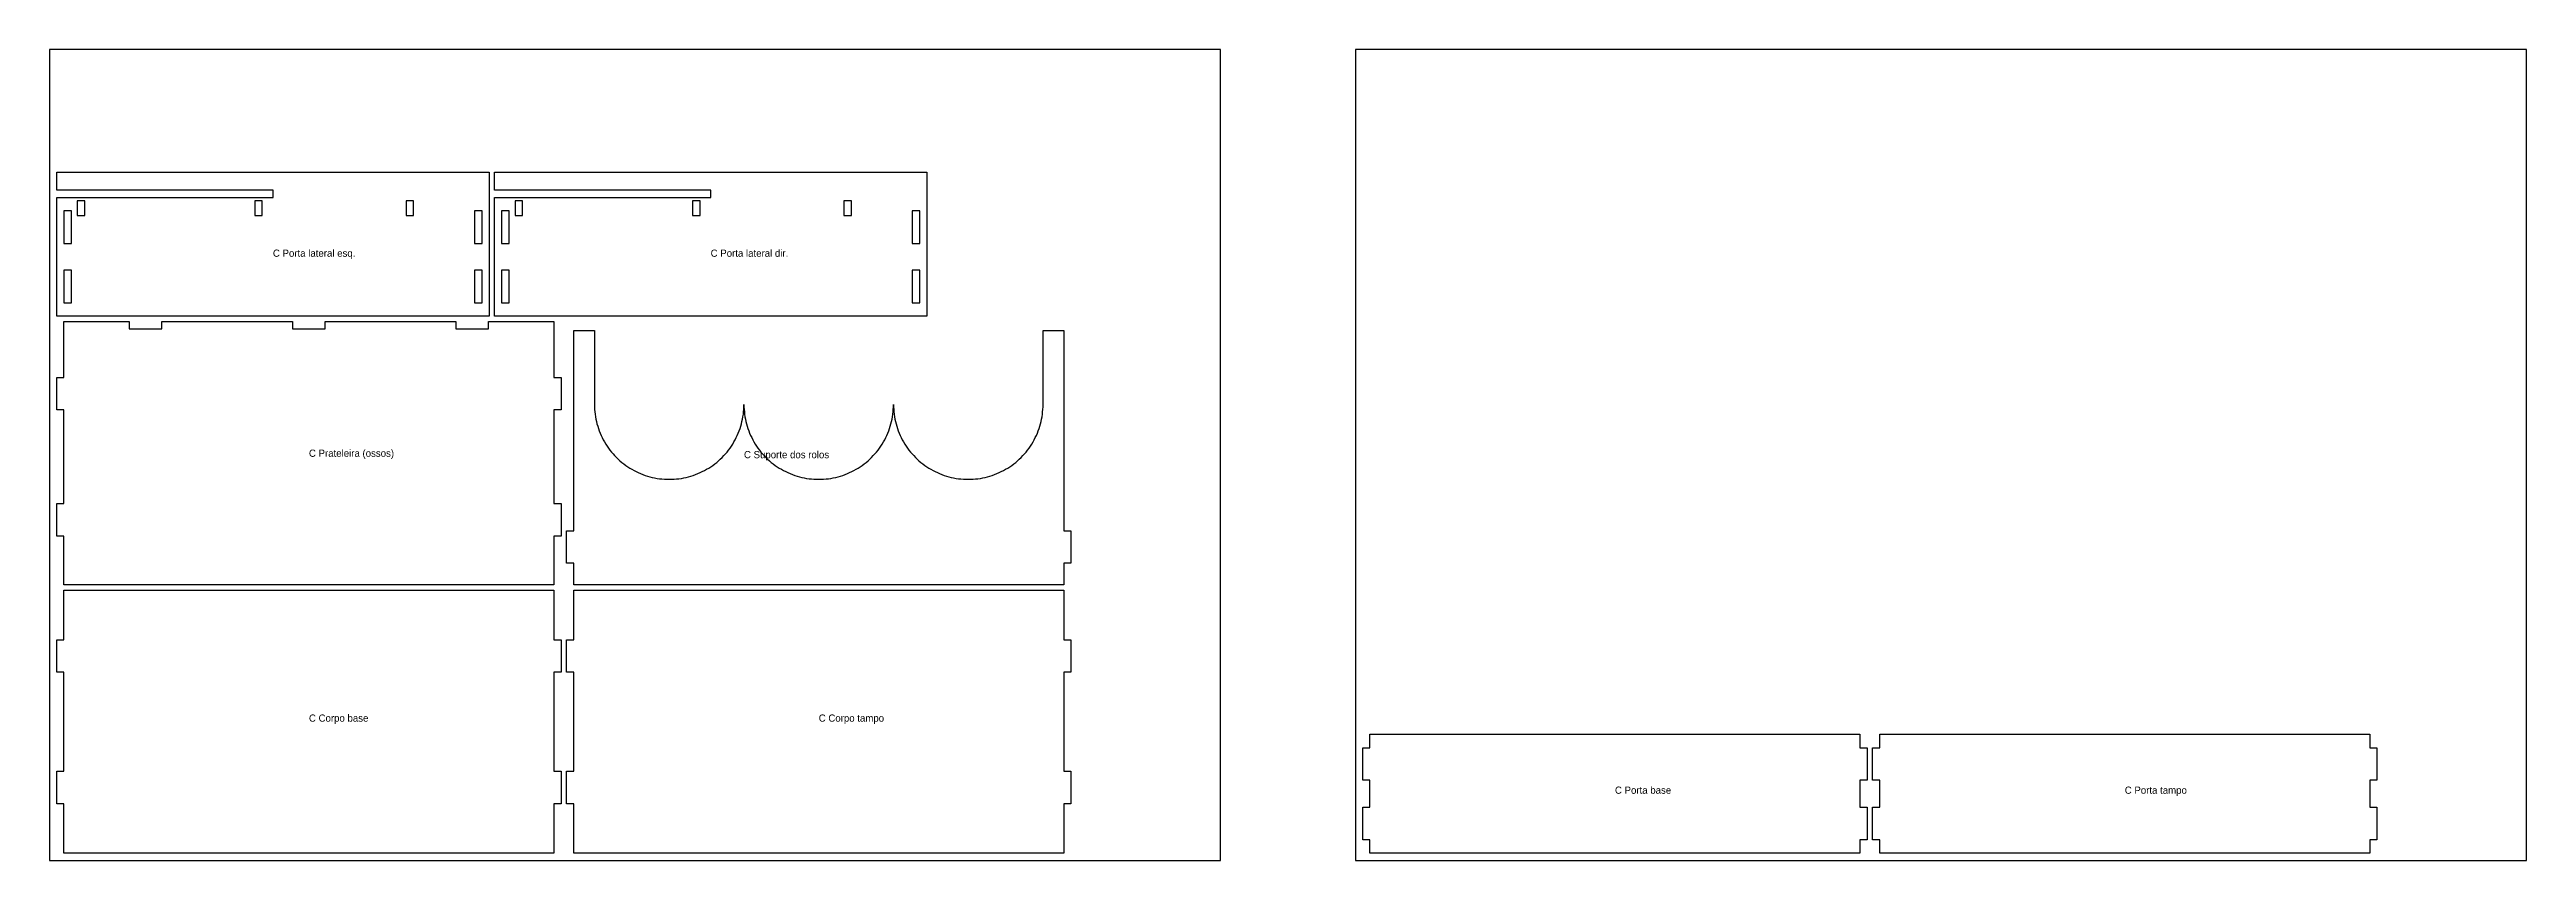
# Model space of a CAD drawing. Header units: millimetres. Extents: x 0 to 4200, y 0 to 900.
# Drawn here: x 1450 to 4200, y 0 to 900 of the extents above; entities that cross this region are included whole.
import ezdxf

# ---------------------------------------------------------------- set-up
doc = ezdxf.new("R2010")
doc.units = ezdxf.units.MM
for name, color, linetype in [('CORTE_EXTERNO', 1, 'Continuous'), ('CORTE_INTERNO', 5, 'Continuous'), ('ETIQUETAS_NAO_CORTAR', 8, 'Continuous'), ('MESA_NAO_CORTAR', 8, 'Continuous')]:
    doc.layers.add(name, color=color, linetype=linetype)

msp = doc.modelspace()

# ---------------------------------------------------------------- linework, layer by layer
at = {"layer": 'CORTE_EXTERNO'}
for points in [[(1458, 744.1), (1458, 764), (1938, 764), (1938, 604), (1458, 604), (1458, 735.9), (1698.2, 735.9), (1698.2, 744.1), (1458, 744.1)], [(1944, 744.1), (1944, 764), (2424, 764), (2424, 604), (1944, 604), (1944, 735.9), (2184.2, 735.9), (2184.2, 744.1), (1944, 744.1)], [(1466, 306), (1466, 360), (1458, 360), (1458, 396), (1466, 396), (1466, 500), (1458, 500), (1458, 536), (1466, 536), (1466, 598), (1538.5, 598), (1538.5, 589.9), (1574.8, 589.9), (1574.8, 598), (1719.8, 598), (1719.8, 589.9), (1756.2, 589.9), (1756.2, 598), (1901.2, 598), (1901.2, 589.9), (1937.5, 589.9), (1937.5, 598), (2010, 598), (2010, 536), (2018, 536), (2018, 500), (2010, 500), (2010, 396), (2018, 396), (2018, 360), (2010, 360), (2010, 306), (1466, 306)], [(2584, 366), (2584, 330), (2576, 330), (2576, 306), (2032, 306), (2032, 330), (2024, 330), (2024, 366), (2032, 366), (2032, 588), (2055, 588), (2055, 506), (2055, 503.3), (2055.2, 500.6), (2055.4, 497.9), (2055.7, 495.2), (2056.1, 492.5), (2056.6, 489.8), (2057.2, 487.2), (2057.8, 484.5), (2058.6, 481.9), (2059.4, 479.3), (2060.3, 476.8), (2061.3, 474.2), (2062.4, 471.7), (2063.6, 469.3), (2064.8, 466.9), (2066.1, 464.5), (2067.5, 462.2), (2069, 459.9), (2070.5, 457.7), (2072.2, 455.5), (2073.8, 453.3), (2075.6, 451.3), (2077.4, 449.3), (2079.3, 447.3), (2081.3, 445.4), (2083.3, 443.6), (2085.3, 441.8), (2087.5, 440.2), (2089.7, 438.5), (2091.9, 437), (2094.2, 435.5), (2096.5, 434.1), (2098.9, 432.8), (2101.3, 431.6), (2103.7, 430.4), (2106.2, 429.3), (2108.8, 428.3), (2111.3, 427.4), (2113.9, 426.6), (2116.5, 425.8), (2119.2, 425.2), (2121.8, 424.6), (2124.5, 424.1), (2127.2, 423.7), (2129.9, 423.4), (2132.6, 423.2), (2135.3, 423), (2138, 423), (2140.7, 423), (2143.4, 423.2), (2146.1, 423.4), (2148.8, 423.7), (2151.5, 424.1), (2154.2, 424.6), (2156.8, 425.2), (2159.5, 425.8), (2162.1, 426.6), (2164.7, 427.4), (2167.2, 428.3), (2169.8, 429.3), (2172.3, 430.4), (2174.7, 431.6), (2177.1, 432.8), (2179.5, 434.1), (2181.8, 435.5), (2184.1, 437), (2186.3, 438.5), (2188.5, 440.2), (2190.7, 441.8), (2192.7, 443.6), (2194.7, 445.4), (2196.7, 447.3), (2198.6, 449.3), (2200.4, 451.3), (2202.2, 453.3), (2203.8, 455.5), (2205.5, 457.7), (2207, 459.9), (2208.5, 462.2), (2209.9, 464.5), (2211.2, 466.9), (2212.4, 469.3), (2213.6, 471.7), (2214.7, 474.2), (2215.7, 476.8), (2216.6, 479.3), (2217.4, 481.9), (2218.2, 484.5), (2218.8, 487.2), (2219.4, 489.8), (2219.9, 492.5), (2220.3, 495.2), (2220.6, 497.9), (2220.8, 500.6), (2221, 503.3), (2221, 506), (2221, 503.3), (2221.2, 500.6), (2221.4, 497.9), (2221.7, 495.2), (2222.1, 492.5), (2222.6, 489.8), (2223.2, 487.2), (2223.8, 484.5), (2224.6, 481.9), (2225.4, 479.3), (2226.3, 476.8), (2227.3, 474.2), (2228.4, 471.7), (2229.6, 469.3), (2230.8, 466.9), (2232.1, 464.5), (2233.5, 462.2), (2235, 459.9), (2236.5, 457.7), (2238.2, 455.5), (2239.8, 453.3), (2241.6, 451.3), (2243.4, 449.3), (2245.3, 447.3), (2247.3, 445.4), (2249.3, 443.6), (2251.3, 441.8), (2253.5, 440.2), (2255.7, 438.5), (2257.9, 437), (2260.2, 435.5), (2262.5, 434.1), (2264.9, 432.8), (2267.3, 431.6), (2269.7, 430.4), (2272.2, 429.3), (2274.8, 428.3), (2277.3, 427.4), (2279.9, 426.6), (2282.5, 425.8), (2285.2, 425.2), (2287.8, 424.6), (2290.5, 424.1), (2293.2, 423.7), (2295.9, 423.4), (2298.6, 423.2), (2301.3, 423), (2304, 423), (2306.7, 423), (2309.4, 423.2), (2312.1, 423.4), (2314.8, 423.7), (2317.5, 424.1), (2320.2, 424.6), (2322.8, 425.2), (2325.5, 425.8), (2328.1, 426.6), (2330.7, 427.4), (2333.2, 428.3), (2335.8, 429.3), (2338.3, 430.4), (2340.7, 431.6), (2343.1, 432.8), (2345.5, 434.1), (2347.8, 435.5), (2350.1, 437), (2352.3, 438.5), (2354.5, 440.2), (2356.7, 441.8), (2358.7, 443.6), (2360.7, 445.4), (2362.7, 447.3), (2364.6, 449.3), (2366.4, 451.3), (2368.2, 453.3), (2369.8, 455.5), (2371.5, 457.7), (2373, 459.9), (2374.5, 462.2), (2375.9, 464.5), (2377.2, 466.9), (2378.4, 469.3), (2379.6, 471.7), (2380.7, 474.2), (2381.7, 476.8), (2382.6, 479.3), (2383.4, 481.9), (2384.2, 484.5), (2384.8, 487.2), (2385.4, 489.8), (2385.9, 492.5), (2386.3, 495.2), (2386.6, 497.9), (2386.8, 500.6), (2387, 503.3), (2387, 506), (2387, 503.3), (2387.2, 500.6), (2387.4, 497.9), (2387.7, 495.2), (2388.1, 492.5), (2388.6, 489.8), (2389.2, 487.2), (2389.8, 484.5), (2390.6, 481.9), (2391.4, 479.3), (2392.3, 476.8), (2393.3, 474.2), (2394.4, 471.7), (2395.6, 469.3), (2396.8, 466.9), (2398.1, 464.5), (2399.5, 462.2), (2401, 459.9), (2402.5, 457.7), (2404.2, 455.5), (2405.8, 453.3), (2407.6, 451.3), (2409.4, 449.3), (2411.3, 447.3), (2413.3, 445.4), (2415.3, 443.6), (2417.3, 441.8), (2419.5, 440.2), (2421.7, 438.5), (2423.9, 437), (2426.2, 435.5), (2428.5, 434.1), (2430.9, 432.8), (2433.3, 431.6), (2435.7, 430.4), (2438.2, 429.3), (2440.8, 428.3), (2443.3, 427.4), (2445.9, 426.6), (2448.5, 425.8), (2451.2, 425.2), (2453.8, 424.6), (2456.5, 424.1), (2459.2, 423.7), (2461.9, 423.4), (2464.6, 423.2), (2467.3, 423), (2470, 423), (2472.7, 423), (2475.4, 423.2), (2478.1, 423.4), (2480.8, 423.7), (2483.5, 424.1), (2486.2, 424.6), (2488.8, 425.2), (2491.5, 425.8), (2494.1, 426.6), (2496.7, 427.4), (2499.2, 428.3), (2501.8, 429.3), (2504.3, 430.4), (2506.7, 431.6), (2509.1, 432.8), (2511.5, 434.1), (2513.8, 435.5), (2516.1, 437), (2518.3, 438.5), (2520.5, 440.2), (2522.7, 441.8), (2524.7, 443.6), (2526.7, 445.4), (2528.7, 447.3), (2530.6, 449.3), (2532.4, 451.3), (2534.2, 453.3), (2535.8, 455.5), (2537.5, 457.7), (2539, 459.9), (2540.5, 462.2), (2541.9, 464.5), (2543.2, 466.9), (2544.4, 469.3), (2545.6, 471.7), (2546.7, 474.2), (2547.7, 476.8), (2548.6, 479.3), (2549.4, 481.9), (2550.2, 484.5), (2550.8, 487.2), (2551.4, 489.8), (2551.9, 492.5), (2552.3, 495.2), (2552.6, 497.9), (2552.8, 500.6), (2553, 503.3), (2553, 506), (2553, 588), (2576, 588), (2576, 366), (2584, 366)], [(2018, 63), (2010, 63), (2010, 8), (1466, 8), (1466, 63), (1458, 63), (1458, 99), (1466, 99), (1466, 209), (1458, 209), (1458, 245), (1466, 245), (1466, 300), (2010, 300), (2010, 245), (2018, 245), (2018, 209), (2010, 209), (2010, 99), (2018, 99), (2018, 63)], [(2584, 63), (2576, 63), (2576, 8), (2032, 8), (2032, 63), (2024, 63), (2024, 99), (2032, 99), (2032, 209), (2024, 209), (2024, 245), (2032, 245), (2032, 300), (2576, 300), (2576, 245), (2584, 245), (2584, 209), (2576, 209), (2576, 99), (2584, 99), (2584, 63)], [(3468, 23), (3460, 23), (3460, 8), (2916, 8), (2916, 23), (2908, 23), (2908, 59), (2916, 59), (2916, 89), (2908, 89), (2908, 125), (2916, 125), (2916, 140), (3460, 140), (3460, 125), (3468, 125), (3468, 89), (3460, 89), (3460, 59), (3468, 59), (3468, 23)], [(4034, 23), (4026, 23), (4026, 8), (3482, 8), (3482, 23), (3474, 23), (3474, 59), (3482, 59), (3482, 89), (3474, 89), (3474, 125), (3482, 125), (3482, 140), (4026, 140), (4026, 125), (4034, 125), (4034, 89), (4026, 89), (4026, 59), (4034, 59), (4034, 23)]]:
    msp.add_lwpolyline(points, close=True, dxfattribs=at)
at = {"layer": 'CORTE_INTERNO'}
for points in [[(1474.2, 721.1), (1465.8, 721.1), (1465.8, 684.9), (1474.2, 684.9), (1474.2, 721.1)], [(1489.2, 715.9), (1489.2, 732.1), (1480.8, 732.1), (1480.8, 715.9), (1489.2, 715.9)], [(1677.8, 715.9), (1686.2, 715.9), (1686.2, 732.1), (1677.8, 732.1), (1677.8, 715.9)], [(1845.8, 732.1), (1845.8, 715.9), (1854.2, 715.9), (1854.2, 732.1), (1845.8, 732.1)], [(1921.8, 684.9), (1930.2, 684.9), (1930.2, 721.1), (1921.8, 721.1), (1921.8, 684.9)], [(1960.2, 721.1), (1951.8, 721.1), (1951.8, 684.9), (1960.2, 684.9), (1960.2, 721.1)], [(1975.2, 715.9), (1975.2, 732.1), (1966.8, 732.1), (1966.8, 715.9), (1975.2, 715.9)], [(2163.8, 715.9), (2172.2, 715.9), (2172.2, 732.1), (2163.8, 732.1), (2163.8, 715.9)], [(2331.8, 732.1), (2331.8, 715.9), (2340.2, 715.9), (2340.2, 732.1), (2331.8, 732.1)], [(2407.8, 684.9), (2416.2, 684.9), (2416.2, 721.1), (2407.8, 721.1), (2407.8, 684.9)], [(1465.8, 655.1), (1465.8, 618.9), (1474.2, 618.9), (1474.2, 655.1), (1465.8, 655.1)], [(1930.2, 618.9), (1930.2, 655.1), (1921.8, 655.1), (1921.8, 618.9), (1930.2, 618.9)], [(1951.8, 655.1), (1951.8, 618.9), (1960.2, 618.9), (1960.2, 655.1), (1951.8, 655.1)], [(2416.2, 618.9), (2416.2, 655.1), (2407.8, 655.1), (2407.8, 618.9), (2416.2, 618.9)]]:
    msp.add_lwpolyline(points, close=True, dxfattribs=at)
at = {"layer": 'MESA_NAO_CORTAR'}
for points in [[(1450, 0), (2750, 0), (2750, 900), (1450, 900)], [(2900, 0), (4200, 0), (4200, 900), (2900, 900)]]:
    msp.add_lwpolyline(points, close=True, dxfattribs=at)

# ---------------------------------------------------------------- texts
at = {"layer": 'ETIQUETAS_NAO_CORTAR'}
for s, p in [('C Porta lateral esq.', (1698, 670)), ('C Porta lateral dir.', (2184, 670)), ('C Prateleira (ossos)', (1738, 448)), ('C Suporte dos rolos', (2221, 446.4)), ('C Corpo base', (1738, 154)), ('C Corpo tampo', (2304, 154)), ('C Porta base', (3188, 74)), ('C Porta tampo', (3754, 74))]:
    msp.add_text(s, height=8, dxfattribs=at).set_placement(p)

doc.saveas('drawing.dxf')
